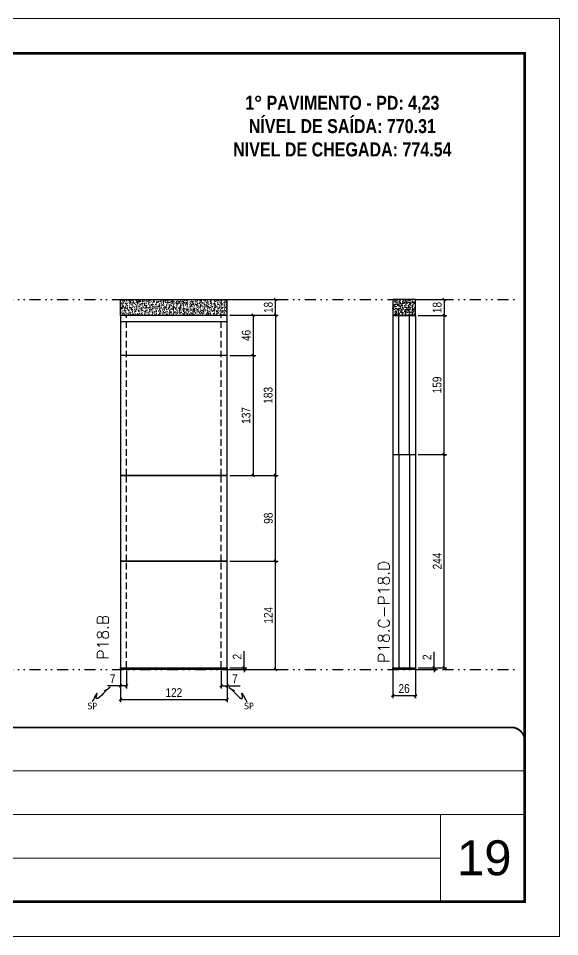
# Model space of a CAD drawing. Header units: millimetres. Extents: x 787 to 8287, y -592 to 17063.
# Drawn here: x 5476 to 6094, y 6300 to 7350 of the extents above; entities that cross this region are included whole.
import ezdxf

# ---------------------------------------------------------------- set-up
doc = ezdxf.new("R2010")
doc.units = ezdxf.units.MM
for name, pattern in [('CONTINUO', [0]), ('DASHED', [0.75, 0.5, -0.25]), ('DIVIDE2', [0.625, 0.25, -0.125, 0, -0.125, 0, -0.125]), ('HIDDEN', [0.375, 0.25, -0.125])]:
    doc.linetypes.add(name, pattern=pattern)
for name, color, linetype, lineweight in [('CARIMBO', 255, 'Continuous', 9), ('Folhas', 255, 'Continuous', 9), ('SARRAFO DE PRESSAO', 251, 'DASHED', 9), ('Texto Seção', 7, 'Continuous', 15)]:
    doc.layers.add(name, color=color, linetype=linetype, lineweight=lineweight)
for name, color, linetype in [('COTA', 241, 'Continuous'), ('NOMENCLATURA', 7, 'Continuous'), ('Nível', 160, 'Continuous'), ('Painéis', 200, 'Continuous'), ('SARR_2.2x7', 40, 'Continuous'), ('Sarrafo de Pressão', 42, 'HIDDEN'), ('texto', 7, 'Continuous')]:
    doc.layers.add(name, color=color, linetype=linetype)
doc.styles.add('ARIAL', font='arial.ttf')
doc.styles.add('COTA TECNICA', font='techl___.ttf', dxfattribs={"height": 10})
doc.styles.add('COTA TECNICA-50', font='techl___.ttf', dxfattribs={"height": 10})
doc.styles.add('REGUA-120', font='ROMANS.shx', dxfattribs={"height": 15})
doc.styles.add('ROMANC', font='techb___.ttf', dxfattribs={"height": 2.5})
doc.styles.get("Standard").update_dxf_attribs({"font": 'arial.ttf'})
doc.dimstyles.new('COTA PAINEL-50', dxfattribs={"dimtxt": 10, "dimasz": 3, "dimexe": 3, "dimexo": 3, "dimgap": 3, "dimtad": 1, "dimdec": 1, "dimzin": 12, "dimdsep": 46, "dimtxsty": 'COTA TECNICA-50', "dimblk1": 'OBLIQUE', "dimblk2": 'OBLIQUE', "dimsah": 1, "dimcen": 0.9, "dimclrd": 4, "dimclre": 4, "dimclrt": 240, "dimadec": 1, "dimazin": 3, "dimtfac": 1, "dimtdec": 1, "dimtmove": 0, "dimatfit": 3, "dimfxl": 0, "dimtolj": 1, "dimtzin": 12, "dimarcsym": 0})
doc.dimstyles.new('PAINEL', dxfattribs={"dimtxt": 10, "dimasz": 3, "dimexe": 3, "dimexo": 3, "dimgap": 3, "dimtad": 1, "dimdec": 1, "dimzin": 12, "dimdsep": 46, "dimtxsty": 'COTA TECNICA', "dimblk1": 'OBLIQUE', "dimblk2": 'OBLIQUE', "dimsah": 1, "dimcen": 0.9, "dimclrd": 4, "dimclre": 4, "dimclrt": 240, "dimadec": 1, "dimazin": 3, "dimtfac": 1, "dimtdec": 1, "dimtmove": 0, "dimatfit": 3, "dimfxl": 0, "dimtolj": 1, "dimtzin": 12, "dimarcsym": 0})
doc.dimstyles.get("Standard").update_dxf_attribs({"dimtxt": 0.18, "dimasz": 0.18, "dimexe": 0.18, "dimexo": 0.0625, "dimgap": 0.09, "dimtad": 0, "dimtih": 1, "dimtoh": 1, "dimdec": 4, "dimzin": 0, "dimdsep": 46, "dimtxsty": 'Standard', "dimcen": 0.09, "dimadec": 0, "dimazin": 0, "dimtfac": 1, "dimtdec": 4, "dimtofl": 0, "dimtmove": 0, "dimatfit": 3, "dimfxl": 0, "dimtolj": 1, "dimtzin": 0, "dimarcsym": 0})

# ---------------------------------------------------------------- blocks, each defined once
blk = doc.blocks.new('9999999999')
at = {"color": 30, "linetype": 'CONTINUO'}
for p, q in [((98564.6, 34379.6), (99584, 34379.6)), ((98564.6, 34329.8), (99488, 34329.8)), ((99584, 34329.8), (99488, 34329.8)), ((99488, 34329.8), (99488, 34230.2)), ((98564.6, 34280), (99488, 34280))]:
    blk.add_line(p, q, dxfattribs=at)
at = {"color": 30, "linetype": 'CONTINUO', "const_width": 2}
blk.add_lwpolyline([(99584, 34230.2), (99584, 34414.4, 0.414214), (99569, 34429.4), (98229, 34429.4, 0.414214), (98214, 34414.4), (98214, 34245.2, 0.414214), (98229, 34230.2), (99584, 34230.2)], format="xyb", dxfattribs=at)
at = {"layer": 'Folhas'}
blk.add_lwpolyline([(98139, 34190.2), (99624, 34190.2), (99624, 35240.2), (98139, 35240.2)], close=True, dxfattribs=at)
at = {"layer": 'Folhas', "color": 30, "const_width": 3}
blk.add_lwpolyline([(98214, 34230.2), (99584, 34230.2), (99584, 35200.2), (98214, 35200.2)], close=True, dxfattribs=at)
blk = doc.blocks.new('_Oblique')
at = {"color": 0, "linetype": 'ByBlock', "lineweight": -2}
blk.add_line((-0.5, -0.5), (0.5, 0.5), dxfattribs=at)
blk = doc.blocks.new('*D508')
at = {"layer": 'COTA', "color": 4, "lineweight": -2}
for p, q in [((5592.2, 6604.3), (5592.2, 6567.9)), ((5714.2, 6604.3), (5714.2, 6567.9)), ((5592.2, 6570.9), (5714.2, 6570.9))]:
    blk.add_line(p, q, dxfattribs=at)
at = {"layer": 'Defpoints', "color": 0}
for p in [(5592.2, 6607.3), (5714.2, 6607.3), (5714.2, 6570.9)]:
    blk.add_point(p, dxfattribs=at)
at = {"layer": 'COTA', "color": 4, "lineweight": -2, "xscale": 3, "yscale": 3, "zscale": 3, "rotation": 180}
blk.add_blockref('_Oblique', (5592.2, 6570.9), dxfattribs=at)
at = {"layer": 'COTA', "color": 4, "lineweight": -2, "xscale": 3, "yscale": 3, "zscale": 3}
blk.add_blockref('_Oblique', (5714.2, 6570.9), dxfattribs=at)
at = {"layer": 'COTA', "color": 240, "insert": (5653.2, 6578.9), "char_height": 10, "attachment_point": 5, "style": 'COTA TECNICA'}
blk.add_mtext('\\A1;122', dxfattribs=at)
blk = doc.blocks.new('*D509')
at = {"layer": 'COTA', "color": 4, "lineweight": -2}
for p, q in [((5592.2, 6602.3), (5592.2, 6583.7)), ((5599.2, 6604.3), (5599.2, 6583.7)), ((5592.2, 6586.7), (5577.5, 6586.7)), ((5599.2, 6586.7), (5592.2, 6586.7))]:
    blk.add_line(p, q, dxfattribs=at)
at = {"layer": 'Defpoints', "color": 0}
for p in [(5592.2, 6605.3), (5599.2, 6607.3), (5592.2, 6586.7)]:
    blk.add_point(p, dxfattribs=at)
at = {"layer": 'COTA', "color": 4, "lineweight": -2, "xscale": 3, "yscale": 3, "zscale": 3, "rotation": 180}
blk.add_blockref('_Oblique', (5592.2, 6586.7), dxfattribs=at)
at = {"layer": 'COTA', "color": 4, "lineweight": -2, "xscale": 3, "yscale": 3, "zscale": 3}
blk.add_blockref('_Oblique', (5599.2, 6586.7), dxfattribs=at)
at = {"layer": 'COTA', "color": 240, "insert": (5583.3, 6594.8), "char_height": 10, "attachment_point": 5, "style": 'COTA TECNICA-50'}
blk.add_mtext('\\A1;7', dxfattribs=at)
blk = doc.blocks.new('*D510')
at = {"layer": 'COTA', "color": 4, "lineweight": -2}
for p, q in [((5707.2, 6604.3), (5707.2, 6583.7)), ((5714.2, 6602.3), (5714.2, 6583.7)), ((5707.2, 6586.7), (5714.2, 6586.7)), ((5714.2, 6586.7), (5728.9, 6586.7))]:
    blk.add_line(p, q, dxfattribs=at)
at = {"layer": 'Defpoints', "color": 0}
for p in [(5707.2, 6607.3), (5714.2, 6605.3), (5714.2, 6586.7)]:
    blk.add_point(p, dxfattribs=at)
at = {"layer": 'COTA', "color": 4, "lineweight": -2, "xscale": 3, "yscale": 3, "zscale": 3, "rotation": 180}
blk.add_blockref('_Oblique', (5707.2, 6586.7), dxfattribs=at)
at = {"layer": 'COTA', "color": 4, "lineweight": -2, "xscale": 3, "yscale": 3, "zscale": 3}
blk.add_blockref('_Oblique', (5714.2, 6586.7), dxfattribs=at)
at = {"layer": 'COTA', "color": 240, "insert": (5723.1, 6594.8), "char_height": 10, "attachment_point": 5, "style": 'COTA TECNICA-50'}
blk.add_mtext('\\A1;7', dxfattribs=at)
blk = doc.blocks.new('*D511')
at = {"layer": 'COTA', "color": 4, "linetype": 'ByBlock', "lineweight": -2}
for p, q in [((5717.2, 6729.3), (5772.3, 6729.3)), ((5769.3, 6605.3), (5769.3, 6729.3)), ((5717.2, 6605.3), (5772.3, 6605.3))]:
    blk.add_line(p, q, dxfattribs=at)
at = {"layer": 'Defpoints', "color": 0, "linetype": 'ByBlock'}
for p in [(5714.2, 6729.3), (5769.3, 6729.3), (5714.2, 6605.3)]:
    blk.add_point(p, dxfattribs=at)
at = {"layer": 'COTA', "color": 4, "linetype": 'ByBlock', "lineweight": -2, "xscale": 3, "yscale": 3, "zscale": 3}
for p, rotation in [((5769.3, 6729.3), 90), ((5769.3, 6605.3), 270)]:
    blk.add_blockref('_Oblique', p, dxfattribs=dict(at, rotation=rotation))
at = {"layer": 'COTA', "color": 240, "linetype": 'ByBlock', "insert": (5761.2, 6667.3), "char_height": 10, "attachment_point": 5, "rotation": 90, "style": 'COTA TECNICA'}
blk.add_mtext('\\A1;124', dxfattribs=at)
blk = doc.blocks.new('*D512')
at = {"layer": 'COTA', "color": 4, "lineweight": -2}
for p, q in [((5733.5, 6607.3), (5733.5, 6626.1)), ((5717.2, 6607.3), (5736.5, 6607.3)), ((5717.2, 6605.3), (5736.5, 6605.3)), ((5733.5, 6605.3), (5733.5, 6607.3)), ((5733.5, 6605.3), (5733.5, 6602.3))]:
    blk.add_line(p, q, dxfattribs=at)
at = {"layer": 'Defpoints', "color": 0}
for p in [(5714.2, 6607.3), (5714.2, 6605.3), (5733.5, 6605.3)]:
    blk.add_point(p, dxfattribs=at)
at = {"layer": 'COTA', "color": 4, "lineweight": -2, "xscale": 3, "yscale": 3, "zscale": 3}
for p, rotation in [((5733.5, 6607.3), 270), ((5733.5, 6605.3), 90)]:
    blk.add_blockref('_Oblique', p, dxfattribs=dict(at, rotation=rotation))
at = {"layer": 'COTA', "color": 240, "insert": (5725.5, 6620), "char_height": 10, "attachment_point": 5, "rotation": 90, "style": 'COTA TECNICA-50'}
blk.add_mtext('\\A1;2', dxfattribs=at)
blk = doc.blocks.new('*D513')
at = {"layer": 'COTA', "color": 4, "linetype": 'ByBlock', "lineweight": -2}
for p, q in [((5717.2, 6729.3), (5772.3, 6729.3)), ((5769.3, 6605.3), (5769.3, 6729.3)), ((5717.2, 6605.3), (5772.3, 6605.3))]:
    blk.add_line(p, q, dxfattribs=at)
at = {"layer": 'Defpoints', "color": 0, "linetype": 'ByBlock'}
for p in [(5714.2, 6729.3), (5769.3, 6729.3), (5714.2, 6605.3)]:
    blk.add_point(p, dxfattribs=at)
at = {"layer": 'COTA', "color": 4, "linetype": 'ByBlock', "lineweight": -2, "xscale": 3, "yscale": 3, "zscale": 3}
for p, rotation in [((5769.3, 6729.3), 90), ((5769.3, 6605.3), 270)]:
    blk.add_blockref('_Oblique', p, dxfattribs=dict(at, rotation=rotation))
at = {"layer": 'COTA', "color": 240, "linetype": 'ByBlock', "insert": (5761.2, 6667.3), "char_height": 10, "attachment_point": 5, "rotation": 90, "style": 'COTA TECNICA'}
blk.add_mtext('\\A1;124', dxfattribs=at)
blk = doc.blocks.new('*D514')
at = {"layer": 'COTA', "color": 4, "lineweight": -2}
for p, q in [((5717.2, 6827.3), (5772.3, 6827.3)), ((5769.3, 6729.3), (5769.3, 6827.3)), ((5717.2, 6729.3), (5772.3, 6729.3))]:
    blk.add_line(p, q, dxfattribs=at)
at = {"layer": 'Defpoints', "color": 0}
for p in [(5714.2, 6827.3), (5769.3, 6827.3), (5714.2, 6729.3)]:
    blk.add_point(p, dxfattribs=at)
at = {"layer": 'COTA', "color": 4, "lineweight": -2, "xscale": 3, "yscale": 3, "zscale": 3}
for p, rotation in [((5769.3, 6827.3), 90), ((5769.3, 6729.3), 270)]:
    blk.add_blockref('_Oblique', p, dxfattribs=dict(at, rotation=rotation))
at = {"layer": 'COTA', "color": 240, "insert": (5761.2, 6778.3), "char_height": 10, "attachment_point": 5, "rotation": 90, "style": 'COTA TECNICA-50'}
blk.add_mtext('\\A1;98', dxfattribs=at)
blk = doc.blocks.new('*D515')
at = {"layer": 'COTA', "color": 4, "lineweight": -2}
for p, q in [((5903.3, 6604.3), (5903.3, 6572.4)), ((5929.3, 6604.3), (5929.3, 6572.4)), ((5903.3, 6575.4), (5929.3, 6575.4))]:
    blk.add_line(p, q, dxfattribs=at)
at = {"layer": 'Defpoints', "color": 0}
for p in [(5903.3, 6607.3), (5929.3, 6607.3), (5929.3, 6575.4)]:
    blk.add_point(p, dxfattribs=at)
at = {"layer": 'COTA', "color": 4, "lineweight": -2, "xscale": 3, "yscale": 3, "zscale": 3, "rotation": 180}
blk.add_blockref('_Oblique', (5903.3, 6575.4), dxfattribs=at)
at = {"layer": 'COTA', "color": 4, "lineweight": -2, "xscale": 3, "yscale": 3, "zscale": 3}
blk.add_blockref('_Oblique', (5929.3, 6575.4), dxfattribs=at)
at = {"layer": 'COTA', "color": 240, "insert": (5916.3, 6583.5), "char_height": 10, "attachment_point": 5, "style": 'COTA TECNICA'}
blk.add_mtext('\\A1;26', dxfattribs=at)
blk = doc.blocks.new('*D516')
at = {"layer": 'COTA', "color": 4, "lineweight": -2}
for p, q in [((5950.5, 6607.3), (5950.5, 6625.4)), ((5932.3, 6607.3), (5953.5, 6607.3)), ((5932.3, 6605.3), (5953.5, 6605.3)), ((5950.5, 6605.3), (5950.5, 6607.3)), ((5950.5, 6605.3), (5950.5, 6602.3))]:
    blk.add_line(p, q, dxfattribs=at)
at = {"layer": 'Defpoints', "color": 0}
for p in [(5929.3, 6607.3), (5929.3, 6605.3), (5950.5, 6607.3)]:
    blk.add_point(p, dxfattribs=at)
at = {"layer": 'COTA', "color": 4, "lineweight": -2, "xscale": 3, "yscale": 3, "zscale": 3}
for p, rotation in [((5950.5, 6607.3), 270), ((5950.5, 6605.3), 90)]:
    blk.add_blockref('_Oblique', p, dxfattribs=dict(at, rotation=rotation))
at = {"layer": 'COTA', "color": 240, "insert": (5942.5, 6619.3), "char_height": 10, "attachment_point": 5, "rotation": 90, "style": 'COTA TECNICA-50'}
blk.add_mtext('\\A1;2', dxfattribs=at)
blk = doc.blocks.new('*D1280')
at = {"layer": 'COTA', "color": 4, "linetype": 'ByBlock', "lineweight": -2}
for p, q in [((5932.3, 7028.3), (5965.2, 7028.3)), ((5962.2, 7028.3), (5962.2, 7010.2)), ((5932.3, 7010.2), (5965.2, 7010.2))]:
    blk.add_line(p, q, dxfattribs=at)
at = {"layer": 'Defpoints', "color": 0, "linetype": 'ByBlock'}
for p in [(5929.3, 7028.3), (5929.3, 7010.2), (5962.2, 7010.2)]:
    blk.add_point(p, dxfattribs=at)
at = {"layer": 'COTA', "color": 4, "linetype": 'ByBlock', "lineweight": -2, "xscale": 3, "yscale": 3, "zscale": 3}
for p, rotation in [((5962.2, 7028.3), 90), ((5962.2, 7010.2), 270)]:
    blk.add_blockref('_Oblique', p, dxfattribs=dict(at, rotation=rotation))
at = {"layer": 'COTA', "color": 240, "linetype": 'ByBlock', "insert": (5954.1, 7019.2), "char_height": 10, "attachment_point": 5, "rotation": 90, "style": 'COTA TECNICA'}
blk.add_mtext('\\A1;18', dxfattribs=at)
blk = doc.blocks.new('*D1281')
at = {"layer": 'COTA', "color": 4, "lineweight": -2}
for p, q in [((5932.3, 6851.3), (5965.2, 6851.3)), ((5962.2, 6607.3), (5962.2, 6851.3)), ((5932.3, 6607.3), (5965.2, 6607.3))]:
    blk.add_line(p, q, dxfattribs=at)
at = {"layer": 'Defpoints', "color": 0}
for p in [(5929.3, 6851.3), (5962.2, 6851.3), (5929.3, 6607.3)]:
    blk.add_point(p, dxfattribs=at)
at = {"layer": 'COTA', "color": 4, "lineweight": -2, "xscale": 3, "yscale": 3, "zscale": 3}
for p, rotation in [((5962.2, 6851.3), 90), ((5962.2, 6607.3), 270)]:
    blk.add_blockref('_Oblique', p, dxfattribs=dict(at, rotation=rotation))
at = {"layer": 'COTA', "color": 240, "insert": (5954.1, 6729.3), "char_height": 10, "attachment_point": 5, "rotation": 90, "style": 'COTA TECNICA-50'}
blk.add_mtext('\\A1;244', dxfattribs=at)
blk = doc.blocks.new('*D517')
at = {"layer": 'COTA', "color": 4, "lineweight": -2}
for p, q in [((5932.3, 7010.2), (5965.2, 7010.2)), ((5962.2, 6851.3), (5962.2, 7010.2)), ((5932.3, 6851.3), (5965.2, 6851.3))]:
    blk.add_line(p, q, dxfattribs=at)
at = {"layer": 'Defpoints', "color": 0}
for p in [(5929.3, 7010.2), (5962.2, 7010.2), (5929.3, 6851.3)]:
    blk.add_point(p, dxfattribs=at)
at = {"layer": 'COTA', "color": 4, "lineweight": -2, "xscale": 3, "yscale": 3, "zscale": 3}
for p, rotation in [((5962.2, 7010.2), 90), ((5962.2, 6851.3), 270)]:
    blk.add_blockref('_Oblique', p, dxfattribs=dict(at, rotation=rotation))
at = {"layer": 'COTA', "color": 240, "insert": (5954, 6930.7), "char_height": 10, "attachment_point": 5, "rotation": 90, "style": 'COTA TECNICA-50'}
blk.add_mtext('\\A1;159', dxfattribs=at)
blk = doc.blocks.new('*D518')
at = {"layer": 'COTA', "color": 4, "lineweight": -2}
for p, q in [((5683.2, 7028.3), (5772.3, 7028.3)), ((5769.3, 7010.3), (5769.3, 7028.3)), ((5717.2, 7010.3), (5772.3, 7010.3))]:
    blk.add_line(p, q, dxfattribs=at)
at = {"layer": 'Defpoints', "color": 0}
for p in [(5680.2, 7028.3), (5769.3, 7028.3), (5714.2, 7010.3)]:
    blk.add_point(p, dxfattribs=at)
at = {"layer": 'COTA', "color": 4, "lineweight": -2, "xscale": 3, "yscale": 3, "zscale": 3}
for p, rotation in [((5769.3, 7028.3), 90), ((5769.3, 7010.3), 270)]:
    blk.add_blockref('_Oblique', p, dxfattribs=dict(at, rotation=rotation))
at = {"layer": 'COTA', "color": 240, "insert": (5761.2, 7019.3), "char_height": 10, "attachment_point": 5, "rotation": 90, "style": 'COTA TECNICA-50'}
blk.add_mtext('\\A1;18', dxfattribs=at)
blk = doc.blocks.new('*D519')
at = {"layer": 'COTA', "color": 4, "lineweight": -2}
for p, q in [((5717.2, 7010.3), (5772.3, 7010.3)), ((5769.3, 7010.3), (5769.3, 6827.3)), ((5717.2, 6827.3), (5772.3, 6827.3))]:
    blk.add_line(p, q, dxfattribs=at)
at = {"layer": 'Defpoints', "color": 0}
for p in [(5714.2, 7010.3), (5714.2, 6827.3), (5769.3, 6827.3)]:
    blk.add_point(p, dxfattribs=at)
at = {"layer": 'COTA', "color": 4, "lineweight": -2, "xscale": 3, "yscale": 3, "zscale": 3}
for p, rotation in [((5769.3, 7010.3), 90), ((5769.3, 6827.3), 270)]:
    blk.add_blockref('_Oblique', p, dxfattribs=dict(at, rotation=rotation))
at = {"layer": 'COTA', "color": 240, "insert": (5761, 6918.8), "char_height": 10, "attachment_point": 5, "rotation": 90, "style": 'COTA TECNICA-50'}
blk.add_mtext('\\A1;183', dxfattribs=at)
blk = doc.blocks.new('*D1284')
at = {"layer": 'COTA', "color": 4, "lineweight": -2}
for p, q in [((5717.2, 7010.3), (5747, 7010.3)), ((5744, 7010.3), (5744, 6964.3)), ((5717.2, 6964.3), (5747, 6964.3))]:
    blk.add_line(p, q, dxfattribs=at)
at = {"layer": 'Defpoints', "color": 0}
for p in [(5714.2, 7010.3), (5714.2, 6964.3), (5744, 6964.3)]:
    blk.add_point(p, dxfattribs=at)
at = {"layer": 'COTA', "color": 4, "lineweight": -2, "xscale": 3, "yscale": 3, "zscale": 3}
for p, rotation in [((5744, 7010.3), 90), ((5744, 6964.3), 270)]:
    blk.add_blockref('_Oblique', p, dxfattribs=dict(at, rotation=rotation))
at = {"layer": 'COTA', "color": 240, "insert": (5735.9, 6987.3), "char_height": 10, "attachment_point": 5, "rotation": 90, "style": 'COTA TECNICA'}
blk.add_mtext('\\A1;46', dxfattribs=at)
blk = doc.blocks.new('*D1285')
at = {"layer": 'COTA', "color": 4, "lineweight": -2}
for p, q in [((5717.2, 6964.3), (5747, 6964.3)), ((5744, 6964.3), (5744, 6827.3)), ((5717.2, 6827.3), (5747, 6827.3))]:
    blk.add_line(p, q, dxfattribs=at)
at = {"layer": 'Defpoints', "color": 0}
for p in [(5714.2, 6964.3), (5714.2, 6827.3), (5744, 6827.3)]:
    blk.add_point(p, dxfattribs=at)
at = {"layer": 'COTA', "color": 4, "lineweight": -2, "xscale": 3, "yscale": 3, "zscale": 3}
for p, rotation in [((5744, 6964.3), 90), ((5744, 6827.3), 270)]:
    blk.add_blockref('_Oblique', p, dxfattribs=dict(at, rotation=rotation))
at = {"layer": 'COTA', "color": 240, "insert": (5735.8, 6895.8), "char_height": 10, "attachment_point": 5, "rotation": 90, "style": 'COTA TECNICA'}
blk.add_mtext('\\A1;137', dxfattribs=at)

msp = doc.modelspace()

# ---------------------------------------------------------------- hatches: boundary and pattern name
at = {"layer": 'COTA', "linetype": 'ByBlock'}
h = msp.add_hatch(dxfattribs=at)
h.set_pattern_fill('AR-CONC', color=256, scale=0.03)
h.set_pattern_definition([(50, (-2822.887, 2916.2606), (5.46554, -0.4781726), [0.5715, -6.2865]), (355, (-2822.887, 2916.2606), (-1.0573026, 5.7317054), [0.4572, -5.0292175]), (100.451445, (-2822.4315, 2916.2207), (4.4082374, 5.2535326), [0.4857003, -5.3427073]), (46.1842, (-2822.887, 2917.7846), (8.132371, -1.26127), [0.85725, -9.42975]), (96.63556, (-2822.209, 2917.6795), (7.122124, 7.422784), [0.728551, -8.014068]), (351.18415, (-2822.887, 2917.7846), (7.122124, 7.422784), [0.685799, -7.543792]), (21, (-2822.125, 2917.4036), (4.5484317, -3.067956), [0.5715, -6.2865]), (326, (-2822.125, 2917.4036), (1.854061, 5.525639), [0.4572, -5.0292]), (71.451445, (-2821.746, 2917.148), (6.4024926, 2.457683), [0.4857003, -5.342698]), (37.5, (-2822.887, 2916.2606), (0.0926581, 2.53665117), [0, -4.96824, 0, -5.1054, 0, -5.04825]), (7.5, (-2822.887, 2916.2606), (2.0045899, 3.00541724), [0, -2.91084, 0, -4.85394, 0, -1.92405]), (327.5, (-2824.5862, 2916.2606), (4.06771786, -0.1718623), [0, -1.905, 0, -5.9436, 0, -7.8867]), (317.5, (-2825.3482, 2916.2606), (4.4438754, 0.7627947), [0, -2.4765, 0, -3.94716, 0, -5.6007])])
h.paths.add_polyline_path([(5592.2, 7010.25), (5714.2, 7010.25), (5714.2, 7028.25), (5592.2, 7028.25)])
h = msp.add_hatch(dxfattribs=at)
h.set_pattern_fill('AR-CONC', color=256, scale=0.03)
h.set_pattern_definition([(50, (-3178.821, 2926.2606), (5.46554, -0.4781726), [0.5715, -6.2865]), (355, (-3178.821, 2926.2606), (-1.0573026, 5.7317054), [0.4572, -5.0292175]), (100.451445, (-3178.3656, 2926.2207), (4.4082374, 5.2535326), [0.4857003, -5.3427073]), (46.1842, (-3178.821, 2927.7846), (8.132371, -1.26127), [0.85725, -9.42975]), (96.63556, (-3178.1434, 2927.6795), (7.122124, 7.422784), [0.728551, -8.014068]), (351.18415, (-3178.821, 2927.7846), (7.122124, 7.422784), [0.685799, -7.543792]), (21, (-3178.059, 2927.4036), (4.5484317, -3.067956), [0.5715, -6.2865]), (326, (-3178.059, 2927.4036), (1.854061, 5.525639), [0.4572, -5.0292]), (71.451445, (-3177.68, 2927.148), (6.4024926, 2.457683), [0.4857003, -5.342698]), (37.5, (-3178.8211, 2926.2606), (0.0926581, 2.53665117), [0, -4.96824, 0, -5.1054, 0, -5.04825]), (7.5, (-3178.821, 2926.2606), (2.0045899, 3.00541724), [0, -2.91084, 0, -4.85394, 0, -1.92405]), (327.5, (-3180.5204, 2926.2606), (4.06771786, -0.1718623), [0, -1.905, 0, -5.9436, 0, -7.8867]), (317.5, (-3181.2824, 2926.2606), (4.4438754, 0.7627947), [0, -2.4765, 0, -3.94716, 0, -5.6007])])
h.paths.add_polyline_path([(5929.3, 7028.25), (5903.3, 7028.25), (5903.3, 7010.23), (5929.3, 7010.23)])

# ---------------------------------------------------------------- linework, layer by layer
for p, q in [((5592.2, 7028.25), (5592.2, 7028.25)), ((5592.2, 7010.25), (5592.2, 7028.25)), ((5592.2, 7028.25), (5714.2, 7028.25)), ((5714.2, 7010.25), (5714.2, 7028.25))]:
    msp.add_line(p, q, dxfattribs=at)
msp.add_lwpolyline([(5903.3, 7010.23), (5929.3, 7010.23), (5929.3, 7028.25), (5903.3, 7028.25)], close=True, dxfattribs=at)
at = {"layer": 'Nível', "color": 4, "linetype": 'DIVIDE2', "ltscale": 50}
for p, q in [((5110.99, 7028.25), (6054, 7028.25)), ((5110.99, 6605.25), (6054, 6605.25))]:
    msp.add_line(p, q, dxfattribs=at)
at = {"layer": 'Painéis'}
for p, q in [((5680.2, 7010.25), (5592.2, 7010.25)), ((5903.3, 7010.23), (5903.3, 6607.25)), ((5903.3, 7010.23), (5929.3, 7010.23)), ((5929.3, 7010.23), (5903.3, 7010.23)), ((5929.3, 7010.23), (5929.3, 6607.25)), ((5714.2, 6964.25), (5592.2, 6964.25)), ((5903.3, 6851.25), (5929.3, 6851.25)), ((5903.3, 6607.25), (5929.3, 6607.25)), ((5903.3, 6607.25), (5929.3, 6607.25)), ((5903.3, 6605.25), (5903.3, 6607.25)), ((5929.3, 6605.25), (5903.3, 6605.25)), ((5929.3, 6607.25), (5929.3, 6605.25))]:
    msp.add_line(p, q, dxfattribs=at)
for points in [[(5714.2, 7010.25), (5592.2, 7010.25), (5592.2, 6827.25), (5714.2, 6827.25)], [(5714.2, 6827.25), (5592.2, 6827.25), (5592.2, 6729.25), (5714.2, 6729.25)], [(5714.2, 6729.25), (5592.2, 6729.25), (5592.2, 6607.25), (5714.2, 6607.25)], [(5714.2, 6605.25), (5592.2, 6605.25), (5592.2, 6607.25), (5714.2, 6607.25)]]:
    msp.add_lwpolyline(points, close=True, dxfattribs=at)
at = {"layer": 'SARR_2.2x7'}
for p, q in [((5910.3, 6851.25), (5910.3, 7010.23)), ((5922.3, 6851.25), (5922.3, 7010.23)), ((5592.2, 7003.25), (5714.2, 7003.25)), ((5910.3, 6851.25), (5910.3, 6607.25)), ((5922.3, 6851.25), (5922.3, 6607.25))]:
    msp.add_line(p, q, dxfattribs=at)
at = {"layer": 'Sarrafo de Pressão', "ltscale": 30}
for p, q in [((5599.2, 6827.25), (5599.2, 7010.25)), ((5707.2, 6827.25), (5707.2, 7010.25)), ((5599.2, 6729.25), (5599.2, 6827.25)), ((5707.2, 6729.25), (5707.2, 6827.25)), ((5599.2, 6607.25), (5599.2, 6729.25)), ((5707.2, 6607.25), (5707.2, 6729.25))]:
    msp.add_line(p, q, dxfattribs=at)

# ---------------------------------------------------------------- block references
at = {"layer": 'SARRAFO DE PRESSAO', "color": 6, "linetype": 'ByBlock'}
msp.add_blockref('9999999999', (-93529.98, -27890.36), dxfattribs=at)

# ---------------------------------------------------------------- texts
at = {"layer": 'CARIMBO', "style": 'ARIAL'}
msp.add_text('19', height=40, dxfattribs=at).set_placement((5976.86, 6369.99))
at = {"layer": 'NOMENCLATURA', "color": 2, "insert": (5845.74, 7287.98), "char_height": 16, "attachment_point": 2, "style": 'ROMANC'}
msp.add_mtext_dynamic_manual_height_columns('\\P1° PAVIMENTO - PD: 4,23\\PNÍVEL DE SAÍDA: 770.31\\PNIVEL DE CHEGADA: 774.54', width=328.3607, gutter_width=1, heights=[0], dxfattribs=at)
at = {"layer": 'texto', "color": 0, "char_height": 7.5, "attachment_point": 5}
for insert in [(5559.95, 6563.58), (5738.98, 6563.58)]:
    msp.add_mtext('{\\fTahoma|b0|i0|c0|p34;\\C4;SP}', dxfattribs=dict(at, insert=insert))
at = {"layer": 'Texto Seção', "char_height": 13, "width": 285.3299, "attachment_point": 7, "rotation": 90, "style": 'REGUA-120'}
for s, insert in [('P18.C-P18.D', (5899.59, 6612.66)), ('P18.B', (5578.73, 6616.5))]:
    msp.add_mtext(s, dxfattribs=dict(at, insert=insert))

# ---------------------------------------------------------------- dimensions: what is measured, and where the dimension line sits
at = {"layer": 'COTA'}
for base, p1, p2, angle, dimstyle, picture, middle in [((5769.28, 7028.25), (5714.2, 7010.25), (5680.2, 7028.25), 90, 'COTA PAINEL-50', '*D518', (5761.19, 7019.25)), ((5769.28, 6827.25), (5714.2, 7010.25), (5714.2, 6827.25), 90, 'COTA PAINEL-50', '*D519', (5761.04, 6918.75)), ((5744.01, 6964.25), (5714.2, 7010.25), (5714.2, 6964.25), 90, 'PAINEL', '*D1284', (5735.91, 6987.25)), ((5962.16, 7010.23), (5929.3, 6851.25), (5929.3, 7010.23), 90, 'COTA PAINEL-50', '*D517', (5954.02, 6930.74)), ((5744.01, 6827.25), (5714.2, 6964.25), (5714.2, 6827.25), 90, 'PAINEL', '*D1285', (5735.79, 6895.75)), ((5962.16, 6851.25), (5929.3, 6607.25), (5929.3, 6851.25), 90, 'COTA PAINEL-50', '*D1281', (5954.08, 6729.25)), ((5769.28, 6827.25), (5714.2, 6729.25), (5714.2, 6827.25), 90, 'COTA PAINEL-50', '*D514', (5761.18, 6778.25)), ((5592.2, 6586.74), (5599.2, 6607.25), (5592.2, 6605.25), 180, 'COTA PAINEL-50', '*D509', (5583.34, 6594.82))]:
    dim = msp.add_linear_dim(base=base, p1=p1, p2=p2, angle=angle, dimstyle=dimstyle, dxfattribs=at)
    dim.commit()
    dim.dimension.update_dxf_attribs({"geometry": picture, "text_midpoint": middle})
at = {"layer": 'COTA', "linetype": 'ByBlock'}
dim = msp.add_linear_dim(base=(5962.16, 7010.23), p1=(5929.3, 7028.25), p2=(5929.3, 7010.23), angle=90, dimstyle='PAINEL', dxfattribs=at)
dim.commit()
dim.dimension.update_dxf_attribs({"geometry": '*D1280', "text_midpoint": (5954.06, 7019.24)})
for picture in ['*D511', '*D513']:
    dim = msp.add_aligned_dim(p1=(5714.2, 6605.25), p2=(5714.2, 6729.25), distance=-55.08, dimstyle='PAINEL', dxfattribs=at)
    dim.commit()
    dim.dimension.update_dxf_attribs({"geometry": picture, "text_midpoint": (5761.21, 6667.25)})
at = {"layer": 'COTA'}
for base, p1, p2, picture, middle in [((5733.46, 6605.25), (5714.2, 6607.25), (5714.2, 6605.25), '*D512', (5733.46, 6620)), ((5950.49, 6607.25), (5929.3, 6605.25), (5929.3, 6607.25), '*D516', (5950.49, 6619.31))]:
    dim = msp.add_linear_dim(base=base, p1=p1, p2=p2, angle=90, dimstyle='COTA PAINEL-50', dxfattribs=at)
    dim.commit()
    dim.dimension.update_dxf_attribs({"geometry": picture, "text_midpoint": middle, "dimtype": 160})
for base, p1, p2, picture, middle in [((5714.2, 6570.89), (5592.2, 6607.25), (5714.2, 6607.25), '*D508', (5653.2, 6578.95)), ((5929.3, 6575.36), (5903.3, 6607.25), (5929.3, 6607.25), '*D515', (5916.3, 6583.46))]:
    dim = msp.add_linear_dim(base=base, p1=p1, p2=p2, dimstyle='PAINEL', override={"dimarcsym": 2}, dxfattribs=at)
    dim.commit()
    dim.dimension.update_dxf_attribs({"geometry": picture, "text_midpoint": middle})
dim = msp.add_linear_dim(base=(5714.2, 6586.74), p1=(5707.2, 6607.25), p2=(5714.2, 6605.25), dimstyle='COTA PAINEL-50', dxfattribs=at)
dim.commit()
dim.dimension.update_dxf_attribs({"geometry": '*D510', "text_midpoint": (5723.07, 6594.82)})

# ---------------------------------------------------------------- leaders
at = {"layer": 'COTA', "path_type": 1}
for points in [[(5580.37, 6585.07), (5564.59, 6573.24), (5565.51, 6578.04), (5559.96, 6568.26)], [(5716.03, 6585.07), (5731.81, 6573.24), (5730.89, 6578.04), (5736.44, 6568.26)]]:
    msp.add_leader(points, dimstyle='Standard', override={"dimasz": 8}, dxfattribs=at)

doc.saveas('drawing.dxf')
